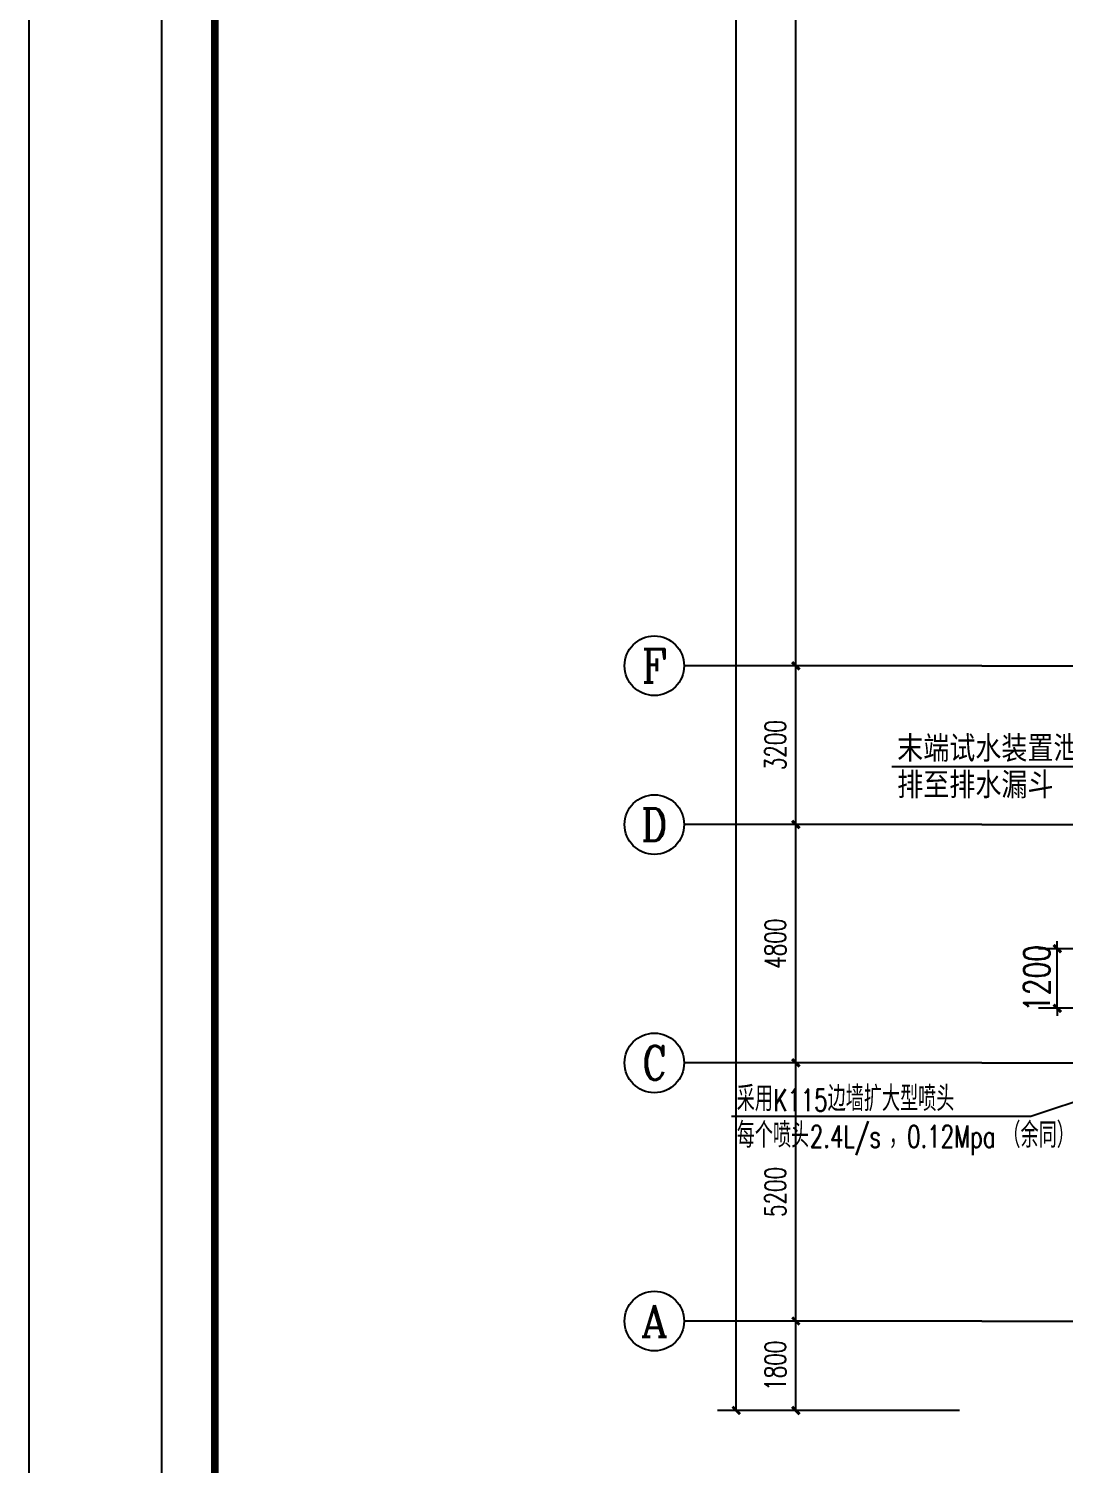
# Model space of a CAD drawing. Extents: x 0 to 2838408, y -923048 to 203859.
# Drawn here: x 2660058 to 2680921, y -410060 to -381143 of the extents above; entities that cross this region are included whole.
import ezdxf
from ezdxf.enums import TextEntityAlignment as Align

# ---------------------------------------------------------------- set-up
doc = ezdxf.new("R2010")
doc.units = 0
doc.header["$LTSCALE"] = 1000
for name, color, linetype in [('AXIS', 3, 'Continuous'), ('AXIS_TEXT', 7, 'Continuous'), ('BTTK', 7, 'Continuous'), ('DIM_喷淋', 3, 'Continuous'), ('DIM_废水', 3, 'Continuous'), ('DOTE', 8, 'Continuous'), ('PUB_TITLE', 4, 'Continuous'), ('TWT_DIM', 3, 'Continuous'), ('XREF', 8, 'Continuous')]:
    doc.layers.add(name, color=color, linetype=linetype)
doc.styles.add('_TCH_AXIS', font='COMPLEX', dxfattribs={"bigfont": 'GBCBIG'})
doc.styles.add('_TCH_DIM', font='SIMPLEX', dxfattribs={"bigfont": 'GBCBIG'})
doc.styles.add('_TCH_DIM_T3', font='SIMPLEX', dxfattribs={"width": 0.75, "bigfont": 'HZTXT'})
doc.styles.add('A_DIM_T3', font='SIMPLEX', dxfattribs={"width": 0.7, "bigfont": 'HZ'})
doc.styles.add('COMPLEX', font='COMPLEX')
doc.styles.add('HZ(TK)', font='geniso.shx', dxfattribs={"width": 0.9, "bigfont": 'hztxt.shx'})
doc.styles.get("Standard").update_dxf_attribs({"font": 'geniso.shx', "bigfont": 'hztxt.shx'})
doc.dimstyles.new('_TCH_ARCH&&150', dxfattribs={"dimtxt": 420, "dimasz": 150, "dimexe": 375, "dimexo": 450, "dimgap": 202.5, "dimtad": 1, "dimdec": 0, "dimzin": 0, "dimdsep": 46, "dimtxsty": 'A_DIM_T3', "dimblk": 'ARCHTICK', "dimcen": 0.09, "dimclrt": 7, "dimazin": 2, "dimtfac": 1, "dimtdec": 0, "dimtix": 1, "dimtmove": 2, "dimatfit": 3, "dimfxl": 150, "dimtolj": 1, "dimtzin": 0, "dimarcsym": 0})
doc.dimstyles.new('_TWT_ARCH&&150', dxfattribs={"dimtxt": 525, "dimasz": 150, "dimexe": 375, "dimexo": 450, "dimgap": 150, "dimtad": 1, "dimdec": 0, "dimzin": 0, "dimdsep": 46, "dimtxsty": '_TCH_DIM_T3', "dimblk": 'ARCHTICK', "dimcen": 0.09, "dimclrt": 7, "dimazin": 2, "dimtfac": 1, "dimtdec": 0, "dimtix": 1, "dimtmove": 2, "dimatfit": 3, "dimfxl": 1, "dimtolj": 1, "dimtzin": 0, "dimarcsym": 0})

# ---------------------------------------------------------------- blocks, each defined once
blk = doc.blocks.new('vhtemplate_2020年新竖式图框_A0')
at = {"layer": 'PUB_TITLE', "color": 7}
blk.add_lwpolyline([(0, 0), (1189, 0), (1189, 841), (0, 841)], close=True, dxfattribs=at)
at = {"layer": 'PUB_TITLE', "const_width": 1}
blk.add_lwpolyline([(25, 10), (1179, 10), (1179, 831), (25, 831)], close=True, dxfattribs=at)
at = {"layer": 'BTTK', "color": 4, "style": 'HZ(TK)', "width": 0.9}
for tag, p in [('合作单位_001', (1143.83, 741.44)), ('建设单位_001', (1143.85, 207.44)), ('工程名称_001', (1143.62, 174.44)), ('子项名称_001', (1153.71, 157.94)), ('图纸名称_001', (1143.45, 138.94))]:
    blk.add_attdef(tag, p, '', height=3.5, dxfattribs=at)
for tag, p in [('注册证书号', (1156.5, 309.01)), ('注册印章号', (1156.5, 301.01)), ('设计号', (1154, 193)), ('图别', (1137.75, 34)), ('图号', (1170.25, 34)), ('版本号', (1137.75, 26)), ('日期', (1170.25, 26))]:
    blk.add_attdef(tag, text='', height=3.5, dxfattribs=at).set_placement(p, align=Align.MIDDLE)
blk = doc.blocks.new('_ArchTick')
at = {"color": 0, "linetype": 'ByBlock', "const_width": 0.4}
blk.add_lwpolyline([(-0.5, -0.5), (0.5, 0.5)], dxfattribs=at)
blk = doc.blocks.new('*D66')
at = {"layer": 'AXIS', "color": 0, "lineweight": -2, "transparency": 16777216}
for p, q in [((2342767, -329375), (2337892, -329375)), ((2338267, -408975), (2338267, -329375)), ((2342767, -408975), (2337892, -408975))]:
    blk.add_line(p, q, dxfattribs=at)
at = {"layer": 'Defpoints', "color": 0, "transparency": 16777216}
for p in [(2338267, -329375), (2343217, -329375), (2343217, -408975)]:
    blk.add_point(p, dxfattribs=at)
at = {"layer": 'AXIS', "color": 0, "lineweight": -2, "transparency": 16777216, "xscale": 150, "yscale": 150, "zscale": 150}
for p, rotation in [((2338267, -329375), 90), ((2338267, -408975), 270)]:
    blk.add_blockref('_ArchTick', p, dxfattribs=dict(at, rotation=rotation))
at = {"layer": 'AXIS', "color": 7, "transparency": 16777216, "insert": (2337854, -369175), "char_height": 420, "attachment_point": 5, "rotation": 90, "style": 'A_DIM_T3'}
blk.add_mtext('\\A1;79600', dxfattribs=at)
blk = doc.blocks.new('*D67')
at = {"layer": 'AXIS', "color": 0, "lineweight": -2, "transparency": 16777216}
for p, q in [((2342767, -407175), (2339092, -407175)), ((2339467, -408975), (2339467, -407175)), ((2342767, -408975), (2339092, -408975))]:
    blk.add_line(p, q, dxfattribs=at)
at = {"layer": 'Defpoints', "color": 0, "transparency": 16777216}
for p in [(2339467, -407175), (2343217, -407175), (2343217, -408975)]:
    blk.add_point(p, dxfattribs=at)
at = {"layer": 'AXIS', "color": 0, "lineweight": -2, "transparency": 16777216, "xscale": 150, "yscale": 150, "zscale": 150}
for p, rotation in [((2339467, -407175), 90), ((2339467, -408975), 270)]:
    blk.add_blockref('_ArchTick', p, dxfattribs=dict(at, rotation=rotation))
at = {"layer": 'AXIS', "color": 7, "transparency": 16777216, "insert": (2339054, -408075), "char_height": 420, "attachment_point": 5, "rotation": 90, "style": 'A_DIM_T3'}
blk.add_mtext('\\A1;1800', dxfattribs=at)
blk = doc.blocks.new('*D68')
at = {"layer": 'AXIS', "color": 0, "lineweight": -2, "transparency": 16777216}
for p, q in [((2342767, -401975), (2339092, -401975)), ((2339467, -407175), (2339467, -401975)), ((2342767, -407175), (2339092, -407175))]:
    blk.add_line(p, q, dxfattribs=at)
at = {"layer": 'Defpoints', "color": 0, "transparency": 16777216}
for p in [(2339467, -401975), (2343217, -401975), (2343217, -407175)]:
    blk.add_point(p, dxfattribs=at)
at = {"layer": 'AXIS', "color": 0, "lineweight": -2, "transparency": 16777216, "xscale": 150, "yscale": 150, "zscale": 150}
for p, rotation in [((2339467, -401975), 90), ((2339467, -407175), 270)]:
    blk.add_blockref('_ArchTick', p, dxfattribs=dict(at, rotation=rotation))
at = {"layer": 'AXIS', "color": 7, "transparency": 16777216, "insert": (2339054, -404575), "char_height": 420, "attachment_point": 5, "rotation": 90, "style": 'A_DIM_T3'}
blk.add_mtext('\\A1;5200', dxfattribs=at)
blk = doc.blocks.new('*D69')
at = {"layer": 'AXIS', "color": 0, "lineweight": -2, "transparency": 16777216}
for p, q in [((2342767, -397175), (2339092, -397175)), ((2339467, -401975), (2339467, -397175)), ((2342767, -401975), (2339092, -401975))]:
    blk.add_line(p, q, dxfattribs=at)
at = {"layer": 'Defpoints', "color": 0, "transparency": 16777216}
for p in [(2339467, -397175), (2343217, -397175), (2343217, -401975)]:
    blk.add_point(p, dxfattribs=at)
at = {"layer": 'AXIS', "color": 0, "lineweight": -2, "transparency": 16777216, "xscale": 150, "yscale": 150, "zscale": 150}
for p, rotation in [((2339467, -397175), 90), ((2339467, -401975), 270)]:
    blk.add_blockref('_ArchTick', p, dxfattribs=dict(at, rotation=rotation))
at = {"layer": 'AXIS', "color": 7, "transparency": 16777216, "insert": (2339054, -399575), "char_height": 420, "attachment_point": 5, "rotation": 90, "style": 'A_DIM_T3'}
blk.add_mtext('\\A1;4800', dxfattribs=at)
blk = doc.blocks.new('*D70')
at = {"layer": 'AXIS', "color": 0, "lineweight": -2, "transparency": 16777216}
for p, q in [((2342767, -393975), (2339092, -393975)), ((2339467, -397175), (2339467, -393975)), ((2342767, -397175), (2339092, -397175))]:
    blk.add_line(p, q, dxfattribs=at)
at = {"layer": 'Defpoints', "color": 0, "transparency": 16777216}
for p in [(2339467, -393975), (2343217, -393975), (2343217, -397175)]:
    blk.add_point(p, dxfattribs=at)
at = {"layer": 'AXIS', "color": 0, "lineweight": -2, "transparency": 16777216, "xscale": 150, "yscale": 150, "zscale": 150}
for p, rotation in [((2339467, -393975), 90), ((2339467, -397175), 270)]:
    blk.add_blockref('_ArchTick', p, dxfattribs=dict(at, rotation=rotation))
at = {"layer": 'AXIS', "color": 7, "transparency": 16777216, "insert": (2339054, -395575), "char_height": 420, "attachment_point": 5, "rotation": 90, "style": 'A_DIM_T3'}
blk.add_mtext('\\A1;3200', dxfattribs=at)
blk = doc.blocks.new('*D71')
at = {"layer": 'AXIS', "color": 0, "lineweight": -2, "transparency": 16777216}
for p, q in [((2342767, -344375), (2339092, -344375)), ((2339467, -393975), (2339467, -344375)), ((2342767, -393975), (2339092, -393975))]:
    blk.add_line(p, q, dxfattribs=at)
at = {"layer": 'Defpoints', "color": 0, "transparency": 16777216}
for p in [(2339467, -344375), (2343217, -344375), (2343217, -393975)]:
    blk.add_point(p, dxfattribs=at)
at = {"layer": 'AXIS', "color": 0, "lineweight": -2, "transparency": 16777216, "xscale": 150, "yscale": 150, "zscale": 150}
for p, rotation in [((2339467, -344375), 90), ((2339467, -393975), 270)]:
    blk.add_blockref('_ArchTick', p, dxfattribs=dict(at, rotation=rotation))
at = {"layer": 'AXIS', "color": 7, "transparency": 16777216, "insert": (2339054, -369175), "char_height": 420, "attachment_point": 5, "rotation": 90, "style": 'A_DIM_T3'}
blk.add_mtext('\\A1;49600', dxfattribs=at)
blk = doc.blocks.new('*D130')
at = {"layer": 'AXIS', "color": 0, "lineweight": -2, "transparency": 16777216}
for p, q in [((2342767, -329375), (2337892, -329375)), ((2338267, -408975), (2338267, -329375)), ((2342767, -408975), (2337892, -408975))]:
    blk.add_line(p, q, dxfattribs=at)
at = {"layer": 'Defpoints', "color": 0, "transparency": 16777216}
for p in [(2338267, -329375), (2343217, -329375), (2343217, -408975)]:
    blk.add_point(p, dxfattribs=at)
at = {"layer": 'AXIS', "color": 0, "lineweight": -2, "transparency": 16777216, "xscale": 150, "yscale": 150, "zscale": 150}
for p, rotation in [((2338267, -329375), 90), ((2338267, -408975), 270)]:
    blk.add_blockref('_ArchTick', p, dxfattribs=dict(at, rotation=rotation))
at = {"layer": 'AXIS', "color": 7, "transparency": 16777216, "insert": (2337854, -369175), "char_height": 420, "attachment_point": 5, "rotation": 90, "style": 'A_DIM_T3'}
blk.add_mtext('\\A1;79600', dxfattribs=at)
blk = doc.blocks.new('*D131')
at = {"layer": 'AXIS', "color": 0, "lineweight": -2, "transparency": 16777216}
for p, q in [((2342767, -407175), (2339092, -407175)), ((2339467, -408975), (2339467, -407175)), ((2342767, -408975), (2339092, -408975))]:
    blk.add_line(p, q, dxfattribs=at)
at = {"layer": 'Defpoints', "color": 0, "transparency": 16777216}
for p in [(2339467, -407175), (2343217, -407175), (2343217, -408975)]:
    blk.add_point(p, dxfattribs=at)
at = {"layer": 'AXIS', "color": 0, "lineweight": -2, "transparency": 16777216, "xscale": 150, "yscale": 150, "zscale": 150}
for p, rotation in [((2339467, -407175), 90), ((2339467, -408975), 270)]:
    blk.add_blockref('_ArchTick', p, dxfattribs=dict(at, rotation=rotation))
at = {"layer": 'AXIS', "color": 7, "transparency": 16777216, "insert": (2339054, -408075), "char_height": 420, "attachment_point": 5, "rotation": 90, "style": 'A_DIM_T3'}
blk.add_mtext('\\A1;1800', dxfattribs=at)
blk = doc.blocks.new('*D132')
at = {"layer": 'AXIS', "color": 0, "lineweight": -2, "transparency": 16777216}
for p, q in [((2342767, -401975), (2339092, -401975)), ((2339467, -407175), (2339467, -401975)), ((2342767, -407175), (2339092, -407175))]:
    blk.add_line(p, q, dxfattribs=at)
at = {"layer": 'Defpoints', "color": 0, "transparency": 16777216}
for p in [(2339467, -401975), (2343217, -401975), (2343217, -407175)]:
    blk.add_point(p, dxfattribs=at)
at = {"layer": 'AXIS', "color": 0, "lineweight": -2, "transparency": 16777216, "xscale": 150, "yscale": 150, "zscale": 150}
for p, rotation in [((2339467, -401975), 90), ((2339467, -407175), 270)]:
    blk.add_blockref('_ArchTick', p, dxfattribs=dict(at, rotation=rotation))
at = {"layer": 'AXIS', "color": 7, "transparency": 16777216, "insert": (2339054, -404575), "char_height": 420, "attachment_point": 5, "rotation": 90, "style": 'A_DIM_T3'}
blk.add_mtext('\\A1;5200', dxfattribs=at)
blk = doc.blocks.new('*D133')
at = {"layer": 'AXIS', "color": 0, "lineweight": -2, "transparency": 16777216}
for p, q in [((2342767, -397175), (2339092, -397175)), ((2339467, -401975), (2339467, -397175)), ((2342767, -401975), (2339092, -401975))]:
    blk.add_line(p, q, dxfattribs=at)
at = {"layer": 'Defpoints', "color": 0, "transparency": 16777216}
for p in [(2339467, -397175), (2343217, -397175), (2343217, -401975)]:
    blk.add_point(p, dxfattribs=at)
at = {"layer": 'AXIS', "color": 0, "lineweight": -2, "transparency": 16777216, "xscale": 150, "yscale": 150, "zscale": 150}
for p, rotation in [((2339467, -397175), 90), ((2339467, -401975), 270)]:
    blk.add_blockref('_ArchTick', p, dxfattribs=dict(at, rotation=rotation))
at = {"layer": 'AXIS', "color": 7, "transparency": 16777216, "insert": (2339054, -399575), "char_height": 420, "attachment_point": 5, "rotation": 90, "style": 'A_DIM_T3'}
blk.add_mtext('\\A1;4800', dxfattribs=at)
blk = doc.blocks.new('*D134')
at = {"layer": 'AXIS', "color": 0, "lineweight": -2, "transparency": 16777216}
for p, q in [((2342767, -393975), (2339092, -393975)), ((2339467, -397175), (2339467, -393975)), ((2342767, -397175), (2339092, -397175))]:
    blk.add_line(p, q, dxfattribs=at)
at = {"layer": 'Defpoints', "color": 0, "transparency": 16777216}
for p in [(2339467, -393975), (2343217, -393975), (2343217, -397175)]:
    blk.add_point(p, dxfattribs=at)
at = {"layer": 'AXIS', "color": 0, "lineweight": -2, "transparency": 16777216, "xscale": 150, "yscale": 150, "zscale": 150}
for p, rotation in [((2339467, -393975), 90), ((2339467, -397175), 270)]:
    blk.add_blockref('_ArchTick', p, dxfattribs=dict(at, rotation=rotation))
at = {"layer": 'AXIS', "color": 7, "transparency": 16777216, "insert": (2339054, -395575), "char_height": 420, "attachment_point": 5, "rotation": 90, "style": 'A_DIM_T3'}
blk.add_mtext('\\A1;3200', dxfattribs=at)
blk = doc.blocks.new('*D135')
at = {"layer": 'AXIS', "color": 0, "lineweight": -2, "transparency": 16777216}
for p, q in [((2342767, -344375), (2339092, -344375)), ((2339467, -393975), (2339467, -344375)), ((2342767, -393975), (2339092, -393975))]:
    blk.add_line(p, q, dxfattribs=at)
at = {"layer": 'Defpoints', "color": 0, "transparency": 16777216}
for p in [(2339467, -344375), (2343217, -344375), (2343217, -393975)]:
    blk.add_point(p, dxfattribs=at)
at = {"layer": 'AXIS', "color": 0, "lineweight": -2, "transparency": 16777216, "xscale": 150, "yscale": 150, "zscale": 150}
for p, rotation in [((2339467, -344375), 90), ((2339467, -393975), 270)]:
    blk.add_blockref('_ArchTick', p, dxfattribs=dict(at, rotation=rotation))
at = {"layer": 'AXIS', "color": 7, "transparency": 16777216, "insert": (2339054, -369175), "char_height": 420, "attachment_point": 5, "rotation": 90, "style": 'A_DIM_T3'}
blk.add_mtext('\\A1;49600', dxfattribs=at)
blk = doc.blocks.new('*D194')
at = {"layer": 'AXIS', "color": 0, "lineweight": -2, "transparency": 16777216}
for p, q in [((2342767, -329375), (2337892, -329375)), ((2338267, -408975), (2338267, -329375)), ((2342767, -408975), (2337892, -408975))]:
    blk.add_line(p, q, dxfattribs=at)
at = {"layer": 'Defpoints', "color": 0, "transparency": 16777216}
for p in [(2338267, -329375), (2343217, -329375), (2343217, -408975)]:
    blk.add_point(p, dxfattribs=at)
at = {"layer": 'AXIS', "color": 0, "lineweight": -2, "transparency": 16777216, "xscale": 150, "yscale": 150, "zscale": 150}
for p, rotation in [((2338267, -329375), 90), ((2338267, -408975), 270)]:
    blk.add_blockref('_ArchTick', p, dxfattribs=dict(at, rotation=rotation))
at = {"layer": 'AXIS', "color": 7, "transparency": 16777216, "insert": (2337854, -369175), "char_height": 420, "attachment_point": 5, "rotation": 90, "style": 'A_DIM_T3'}
blk.add_mtext('\\A1;79600', dxfattribs=at)
blk = doc.blocks.new('*D195')
at = {"layer": 'AXIS', "color": 0, "lineweight": -2, "transparency": 16777216}
for p, q in [((2342767, -407175), (2339092, -407175)), ((2339467, -408975), (2339467, -407175)), ((2342767, -408975), (2339092, -408975))]:
    blk.add_line(p, q, dxfattribs=at)
at = {"layer": 'Defpoints', "color": 0, "transparency": 16777216}
for p in [(2339467, -407175), (2343217, -407175), (2343217, -408975)]:
    blk.add_point(p, dxfattribs=at)
at = {"layer": 'AXIS', "color": 0, "lineweight": -2, "transparency": 16777216, "xscale": 150, "yscale": 150, "zscale": 150}
for p, rotation in [((2339467, -407175), 90), ((2339467, -408975), 270)]:
    blk.add_blockref('_ArchTick', p, dxfattribs=dict(at, rotation=rotation))
at = {"layer": 'AXIS', "color": 7, "transparency": 16777216, "insert": (2339054, -408075), "char_height": 420, "attachment_point": 5, "rotation": 90, "style": 'A_DIM_T3'}
blk.add_mtext('\\A1;1800', dxfattribs=at)
blk = doc.blocks.new('*D196')
at = {"layer": 'AXIS', "color": 0, "lineweight": -2, "transparency": 16777216}
for p, q in [((2342767, -401975), (2339092, -401975)), ((2339467, -407175), (2339467, -401975)), ((2342767, -407175), (2339092, -407175))]:
    blk.add_line(p, q, dxfattribs=at)
at = {"layer": 'Defpoints', "color": 0, "transparency": 16777216}
for p in [(2339467, -401975), (2343217, -401975), (2343217, -407175)]:
    blk.add_point(p, dxfattribs=at)
at = {"layer": 'AXIS', "color": 0, "lineweight": -2, "transparency": 16777216, "xscale": 150, "yscale": 150, "zscale": 150}
for p, rotation in [((2339467, -401975), 90), ((2339467, -407175), 270)]:
    blk.add_blockref('_ArchTick', p, dxfattribs=dict(at, rotation=rotation))
at = {"layer": 'AXIS', "color": 7, "transparency": 16777216, "insert": (2339054, -404575), "char_height": 420, "attachment_point": 5, "rotation": 90, "style": 'A_DIM_T3'}
blk.add_mtext('\\A1;5200', dxfattribs=at)
blk = doc.blocks.new('*D197')
at = {"layer": 'AXIS', "color": 0, "lineweight": -2, "transparency": 16777216}
for p, q in [((2342767, -397175), (2339092, -397175)), ((2339467, -401975), (2339467, -397175)), ((2342767, -401975), (2339092, -401975))]:
    blk.add_line(p, q, dxfattribs=at)
at = {"layer": 'Defpoints', "color": 0, "transparency": 16777216}
for p in [(2339467, -397175), (2343217, -397175), (2343217, -401975)]:
    blk.add_point(p, dxfattribs=at)
at = {"layer": 'AXIS', "color": 0, "lineweight": -2, "transparency": 16777216, "xscale": 150, "yscale": 150, "zscale": 150}
for p, rotation in [((2339467, -397175), 90), ((2339467, -401975), 270)]:
    blk.add_blockref('_ArchTick', p, dxfattribs=dict(at, rotation=rotation))
at = {"layer": 'AXIS', "color": 7, "transparency": 16777216, "insert": (2339054, -399575), "char_height": 420, "attachment_point": 5, "rotation": 90, "style": 'A_DIM_T3'}
blk.add_mtext('\\A1;4800', dxfattribs=at)
blk = doc.blocks.new('*D198')
at = {"layer": 'AXIS', "color": 0, "lineweight": -2, "transparency": 16777216}
for p, q in [((2342767, -393975), (2339092, -393975)), ((2339467, -397175), (2339467, -393975)), ((2342767, -397175), (2339092, -397175))]:
    blk.add_line(p, q, dxfattribs=at)
at = {"layer": 'Defpoints', "color": 0, "transparency": 16777216}
for p in [(2339467, -393975), (2343217, -393975), (2343217, -397175)]:
    blk.add_point(p, dxfattribs=at)
at = {"layer": 'AXIS', "color": 0, "lineweight": -2, "transparency": 16777216, "xscale": 150, "yscale": 150, "zscale": 150}
for p, rotation in [((2339467, -393975), 90), ((2339467, -397175), 270)]:
    blk.add_blockref('_ArchTick', p, dxfattribs=dict(at, rotation=rotation))
at = {"layer": 'AXIS', "color": 7, "transparency": 16777216, "insert": (2339054, -395575), "char_height": 420, "attachment_point": 5, "rotation": 90, "style": 'A_DIM_T3'}
blk.add_mtext('\\A1;3200', dxfattribs=at)
blk = doc.blocks.new('*D199')
at = {"layer": 'AXIS', "color": 0, "lineweight": -2, "transparency": 16777216}
for p, q in [((2342767, -344375), (2339092, -344375)), ((2339467, -393975), (2339467, -344375)), ((2342767, -393975), (2339092, -393975))]:
    blk.add_line(p, q, dxfattribs=at)
at = {"layer": 'Defpoints', "color": 0, "transparency": 16777216}
for p in [(2339467, -344375), (2343217, -344375), (2343217, -393975)]:
    blk.add_point(p, dxfattribs=at)
at = {"layer": 'AXIS', "color": 0, "lineweight": -2, "transparency": 16777216, "xscale": 150, "yscale": 150, "zscale": 150}
for p, rotation in [((2339467, -344375), 90), ((2339467, -393975), 270)]:
    blk.add_blockref('_ArchTick', p, dxfattribs=dict(at, rotation=rotation))
at = {"layer": 'AXIS', "color": 7, "transparency": 16777216, "insert": (2339054, -369175), "char_height": 420, "attachment_point": 5, "rotation": 90, "style": 'A_DIM_T3'}
blk.add_mtext('\\A1;49600', dxfattribs=at)
blk = doc.blocks.new('_AXISO')
at = {"color": 0}
blk.add_circle((0, 0), 0.5, dxfattribs=at)
at = {"layer": 'AXIS_TEXT', "color": 0, "style": 'COMPLEX', "width": 1.041667}
blk.add_attdef('A', text='', height=0.56, dxfattribs=at).set_placement((-0.25, -0.28), (0.25, -0.28), align=Align.FIT)
blk = doc.blocks.new('*D258')
at = {"layer": 'AXIS', "color": 0, "lineweight": -2, "transparency": 16777216}
for p, q in [((2342767, -329375), (2337892, -329375)), ((2338267, -408975), (2338267, -329375)), ((2342767, -408975), (2337892, -408975))]:
    blk.add_line(p, q, dxfattribs=at)
at = {"layer": 'Defpoints', "color": 0, "transparency": 16777216}
for p in [(2338267, -329375), (2343217, -329375), (2343217, -408975)]:
    blk.add_point(p, dxfattribs=at)
at = {"layer": 'AXIS', "color": 0, "lineweight": -2, "transparency": 16777216, "xscale": 150, "yscale": 150, "zscale": 150}
for p, rotation in [((2338267, -329375), 90), ((2338267, -408975), 270)]:
    blk.add_blockref('_ArchTick', p, dxfattribs=dict(at, rotation=rotation))
at = {"layer": 'AXIS', "color": 7, "transparency": 16777216, "insert": (2337854, -369175), "char_height": 420, "attachment_point": 5, "rotation": 90, "style": 'A_DIM_T3'}
blk.add_mtext('\\A1;79600', dxfattribs=at)
blk = doc.blocks.new('*D259')
at = {"layer": 'AXIS', "color": 0, "lineweight": -2, "transparency": 16777216}
for p, q in [((2342767, -407175), (2339092, -407175)), ((2339467, -408975), (2339467, -407175)), ((2342767, -408975), (2339092, -408975))]:
    blk.add_line(p, q, dxfattribs=at)
at = {"layer": 'Defpoints', "color": 0, "transparency": 16777216}
for p in [(2339467, -407175), (2343217, -407175), (2343217, -408975)]:
    blk.add_point(p, dxfattribs=at)
at = {"layer": 'AXIS', "color": 0, "lineweight": -2, "transparency": 16777216, "xscale": 150, "yscale": 150, "zscale": 150}
for p, rotation in [((2339467, -407175), 90), ((2339467, -408975), 270)]:
    blk.add_blockref('_ArchTick', p, dxfattribs=dict(at, rotation=rotation))
at = {"layer": 'AXIS', "color": 7, "transparency": 16777216, "insert": (2339054, -408075), "char_height": 420, "attachment_point": 5, "rotation": 90, "style": 'A_DIM_T3'}
blk.add_mtext('\\A1;1800', dxfattribs=at)
blk = doc.blocks.new('*D260')
at = {"layer": 'AXIS', "color": 0, "lineweight": -2, "transparency": 16777216}
for p, q in [((2342767, -401975), (2339092, -401975)), ((2339467, -407175), (2339467, -401975)), ((2342767, -407175), (2339092, -407175))]:
    blk.add_line(p, q, dxfattribs=at)
at = {"layer": 'Defpoints', "color": 0, "transparency": 16777216}
for p in [(2339467, -401975), (2343217, -401975), (2343217, -407175)]:
    blk.add_point(p, dxfattribs=at)
at = {"layer": 'AXIS', "color": 0, "lineweight": -2, "transparency": 16777216, "xscale": 150, "yscale": 150, "zscale": 150}
for p, rotation in [((2339467, -401975), 90), ((2339467, -407175), 270)]:
    blk.add_blockref('_ArchTick', p, dxfattribs=dict(at, rotation=rotation))
at = {"layer": 'AXIS', "color": 7, "transparency": 16777216, "insert": (2339054, -404575), "char_height": 420, "attachment_point": 5, "rotation": 90, "style": 'A_DIM_T3'}
blk.add_mtext('\\A1;5200', dxfattribs=at)
blk = doc.blocks.new('*D261')
at = {"layer": 'AXIS', "color": 0, "lineweight": -2, "transparency": 16777216}
for p, q in [((2342767, -397175), (2339092, -397175)), ((2339467, -401975), (2339467, -397175)), ((2342767, -401975), (2339092, -401975))]:
    blk.add_line(p, q, dxfattribs=at)
at = {"layer": 'Defpoints', "color": 0, "transparency": 16777216}
for p in [(2339467, -397175), (2343217, -397175), (2343217, -401975)]:
    blk.add_point(p, dxfattribs=at)
at = {"layer": 'AXIS', "color": 0, "lineweight": -2, "transparency": 16777216, "xscale": 150, "yscale": 150, "zscale": 150}
for p, rotation in [((2339467, -397175), 90), ((2339467, -401975), 270)]:
    blk.add_blockref('_ArchTick', p, dxfattribs=dict(at, rotation=rotation))
at = {"layer": 'AXIS', "color": 7, "transparency": 16777216, "insert": (2339054, -399575), "char_height": 420, "attachment_point": 5, "rotation": 90, "style": 'A_DIM_T3'}
blk.add_mtext('\\A1;4800', dxfattribs=at)
blk = doc.blocks.new('*D262')
at = {"layer": 'AXIS', "color": 0, "lineweight": -2, "transparency": 16777216}
for p, q in [((2342767, -393975), (2339092, -393975)), ((2339467, -397175), (2339467, -393975)), ((2342767, -397175), (2339092, -397175))]:
    blk.add_line(p, q, dxfattribs=at)
at = {"layer": 'Defpoints', "color": 0, "transparency": 16777216}
for p in [(2339467, -393975), (2343217, -393975), (2343217, -397175)]:
    blk.add_point(p, dxfattribs=at)
at = {"layer": 'AXIS', "color": 0, "lineweight": -2, "transparency": 16777216, "xscale": 150, "yscale": 150, "zscale": 150}
for p, rotation in [((2339467, -393975), 90), ((2339467, -397175), 270)]:
    blk.add_blockref('_ArchTick', p, dxfattribs=dict(at, rotation=rotation))
at = {"layer": 'AXIS', "color": 7, "transparency": 16777216, "insert": (2339054, -395575), "char_height": 420, "attachment_point": 5, "rotation": 90, "style": 'A_DIM_T3'}
blk.add_mtext('\\A1;3200', dxfattribs=at)
blk = doc.blocks.new('*D263')
at = {"layer": 'AXIS', "color": 0, "lineweight": -2, "transparency": 16777216}
for p, q in [((2342767, -344375), (2339092, -344375)), ((2339467, -393975), (2339467, -344375)), ((2342767, -393975), (2339092, -393975))]:
    blk.add_line(p, q, dxfattribs=at)
at = {"layer": 'Defpoints', "color": 0, "transparency": 16777216}
for p in [(2339467, -344375), (2343217, -344375), (2343217, -393975)]:
    blk.add_point(p, dxfattribs=at)
at = {"layer": 'AXIS', "color": 0, "lineweight": -2, "transparency": 16777216, "xscale": 150, "yscale": 150, "zscale": 150}
for p, rotation in [((2339467, -344375), 90), ((2339467, -393975), 270)]:
    blk.add_blockref('_ArchTick', p, dxfattribs=dict(at, rotation=rotation))
at = {"layer": 'AXIS', "color": 7, "transparency": 16777216, "insert": (2339054, -369175), "char_height": 420, "attachment_point": 5, "rotation": 90, "style": 'A_DIM_T3'}
blk.add_mtext('\\A1;49600', dxfattribs=at)
blk = doc.blocks.new('*D1720')
at = {"layer": 'Defpoints', "color": 0, "linetype": 'ByBlock', "transparency": 16777216}
for p in [(2680780, -399675), (2682263, -399675), (2682263, -400875)]:
    blk.add_point(p, dxfattribs=at)
at = {"layer": 'TWT_DIM', "color": 0, "linetype": 'ByBlock', "lineweight": -2, "transparency": 16777216}
for p, q in [((2680780, -399675), (2680780, -399525)), ((2681813, -399675), (2680405, -399675)), ((2680780, -400875), (2680780, -399675)), ((2681813, -400875), (2680405, -400875)), ((2680780, -400875), (2680780, -401025))]:
    blk.add_line(p, q, dxfattribs=at)
at = {"layer": 'TWT_DIM', "color": 0, "linetype": 'ByBlock', "lineweight": -2, "transparency": 16777216, "xscale": 150, "yscale": 150, "zscale": 150}
for p, rotation in [((2680780, -399675), 270), ((2680780, -400875), 90)]:
    blk.add_blockref('_ArchTick', p, dxfattribs=dict(at, rotation=rotation))
at = {"layer": 'TWT_DIM', "color": 7, "linetype": 'ByBlock', "transparency": 16777216, "insert": (2680367, -400275), "char_height": 525, "attachment_point": 5, "rotation": 90, "style": '_TCH_DIM_T3'}
blk.add_mtext('\\A1;1200', dxfattribs=at)
blk = doc.blocks.new('2F1')
at = {"layer": 'AXIS'}
for p, q in [((2343216.7, -393975.2), (2337216.7, -393975.2)), ((2343216.7, -397175.2), (2337216.7, -397175.2)), ((2343216.7, -401975.2), (2337216.7, -401975.2)), ((2343216.7, -407175.2), (2337216.7, -407175.2))]:
    blk.add_line(p, q, dxfattribs=at)
at = {"layer": 'Defpoints', "color": 250}
blk.add_lwpolyline([(2326685.8, -431620.4), (2468623.3, -431620.4), (2468623.3, -358503.6), (2326685.8, -358503.6)], close=True, dxfattribs=at)
at = {"layer": 'DOTE'}
for p, q in [((2343216.7, -393975.2), (2364264.3, -393975.2)), ((2343216.7, -397175.2), (2453916.7, -397175.2)), ((2343216.7, -401975.2), (2453916.7, -401975.2)), ((2343216.7, -407175.2), (2453916.7, -407175.2)), ((2343216.7, -407175.2), (2453916.7, -407175.2))]:
    blk.add_line(p, q, dxfattribs=at)
at = {"layer": 'AXIS'}
ref = blk.add_blockref('_AXISO', (2336616.7, -393975.2), dxfattribs=dict(at, xscale=1200, yscale=1200, zscale=1200))
ref.add_attrib('A', 'F', dxfattribs={"layer": 'AXIS_TEXT', "height": 668.2, "style": '_TCH_AXIS'}).set_placement((2336362.2, -394309.3), (2336871.3, -394309.3), align=Align.FIT)
ref = blk.add_blockref('_AXISO', (2336616.7, -397175.2), dxfattribs=dict(at, xscale=1200, yscale=1200, zscale=1200))
ref.add_attrib('A', 'D', dxfattribs={"layer": 'AXIS_TEXT', "height": 652.9, "style": '_TCH_AXIS'}).set_placement((2336352.5, -397501.7), (2336881, -397501.7), align=Align.FIT)
ref = blk.add_blockref('_AXISO', (2336616.7, -401975.2), dxfattribs=dict(at, xscale=1200, yscale=1200, zscale=1200))
ref.add_attrib('A', 'C', dxfattribs={"layer": 'AXIS_TEXT', "height": 683.5, "style": '_TCH_AXIS'}).set_placement((2336372.6, -402317), (2336860.9, -402317), align=Align.FIT)
ref = blk.add_blockref('_AXISO', (2336616.7, -407175.2), dxfattribs=dict(at, xscale=1200, yscale=1200, zscale=1200))
ref.add_attrib('A', 'A', dxfattribs={"layer": 'AXIS_TEXT', "height": 637.8, "style": '_TCH_AXIS'}).set_placement((2336343.4, -407494.1), (2336890.1, -407494.1), align=Align.FIT)
for p1, p2, distance, picture, middle in [((2343216.7, -408975.2), (2343216.7, -329375.2), 4950, '*D66', (2337854.2, -369175.2)), ((2343216.7, -408975.2), (2343216.7, -329375.2), 4950, '*D130', (2337854.2, -369175.2)), ((2343216.7, -408975.2), (2343216.7, -329375.2), 4950, '*D194', (2337854.2, -369175.2)), ((2343216.7, -408975.2), (2343216.7, -329375.2), 4950, '*D258', (2337854.2, -369175.2)), ((2343216.7, -393975.2), (2343216.7, -344375.2), 3750, '*D71', (2339054.2, -369175.2)), ((2343216.7, -393975.2), (2343216.7, -344375.2), 3750, '*D135', (2339054.2, -369175.2)), ((2343216.7, -393975.2), (2343216.7, -344375.2), 3750, '*D199', (2339054.2, -369175.2)), ((2343216.7, -393975.2), (2343216.7, -344375.2), 3750, '*D263', (2339054.2, -369175.2)), ((2343216.7, -397175.2), (2343216.7, -393975.2), 3750, '*D70', (2339054.2, -395575.2)), ((2343216.7, -397175.2), (2343216.7, -393975.2), 3750, '*D134', (2339054.2, -395575.2)), ((2343216.7, -397175.2), (2343216.7, -393975.2), 3750, '*D198', (2339054.2, -395575.2)), ((2343216.7, -397175.2), (2343216.7, -393975.2), 3750, '*D262', (2339054.2, -395575.2)), ((2343216.7, -401975.2), (2343216.7, -397175.2), 3750, '*D69', (2339054.2, -399575.2)), ((2343216.7, -401975.2), (2343216.7, -397175.2), 3750, '*D133', (2339054.2, -399575.2)), ((2343216.7, -401975.2), (2343216.7, -397175.2), 3750, '*D197', (2339054.2, -399575.2)), ((2343216.7, -401975.2), (2343216.7, -397175.2), 3750, '*D261', (2339054.2, -399575.2)), ((2343216.7, -407175.2), (2343216.7, -401975.2), 3750, '*D68', (2339054.2, -404575.2)), ((2343216.7, -407175.2), (2343216.7, -401975.2), 3750, '*D132', (2339054.2, -404575.2)), ((2343216.7, -407175.2), (2343216.7, -401975.2), 3750, '*D196', (2339054.2, -404575.2)), ((2343216.7, -407175.2), (2343216.7, -401975.2), 3750, '*D260', (2339054.2, -404575.2)), ((2343216.7, -408975.2), (2343216.7, -407175.2), 3750, '*D67', (2339054.2, -408075.2)), ((2343216.7, -408975.2), (2343216.7, -407175.2), 3750, '*D131', (2339054.2, -408075.2)), ((2343216.7, -408975.2), (2343216.7, -407175.2), 3750, '*D195', (2339054.2, -408075.2)), ((2343216.7, -408975.2), (2343216.7, -407175.2), 3750, '*D259', (2339054.2, -408075.2))]:
    dim = blk.add_aligned_dim(p1=p1, p2=p2, distance=distance, dimstyle='_TCH_ARCH&&150', dxfattribs=at)
    dim.commit()
    dim.dimension.update_dxf_attribs({"geometry": picture, "text_midpoint": middle})

msp = doc.modelspace()

# ---------------------------------------------------------------- linework, layer by layer
at = {"layer": 'DIM_喷淋', "linetype": 'ByBlock'}
for p, q in [((2683212.5, -402075.2), (2680250.2, -403052)), ((2680250.2, -403052), (2674217.1, -403052))]:
    msp.add_line(p, q, dxfattribs=at)
at = {"layer": 'DIM_废水', "linetype": 'ByBlock'}
msp.add_line((2681730.4, -396013.9), (2677449.2, -396013.9), dxfattribs=at)

# ---------------------------------------------------------------- block references
at = {"xscale": 150, "yscale": 150, "zscale": 150}
msp.add_blockref('vhtemplate_2020年新竖式图框_A0', (2660058, -436390.3), dxfattribs=at)
at = {"layer": 'XREF'}
msp.add_blockref('2F1', (336045.8, 0), dxfattribs=at)

# ---------------------------------------------------------------- texts
at = {"layer": 'DIM_喷淋', "color": 7, "linetype": 'ByBlock', "style": '_TCH_DIM'}
for s, height, p in [('采用', 506.38, (2674322.1, -402947)), ('边墙扩大型喷头', 506.38, (2676154.3, -402947)), ('每个喷头', 506.38, (2674322.1, -403682)), ('（余同）', 506.38, (2679675.2, -403682)), ('，', 506.4, (2677386.5, -403682))]:
    msp.add_text(s, height=height, dxfattribs=at).set_placement(p)
at = {"layer": 'DIM_喷淋', "color": 7, "linetype": 'ByBlock', "style": '_TCH_DIM', "width": 0.705882}
for s, p in [('K115', (2675059.3, -402947)), ('2.4L/s', (2675796.5, -403682)), ('0.12Mpa', (2677755.2, -403682))]:
    msp.add_text(s, height=446.25, dxfattribs=at).set_placement(p)
at = {"layer": 'DIM_废水', "color": 7, "linetype": 'ByBlock'}
for s, p in [('末端试水装置泄水', (2677554.2, -395908.9)), ('排至排水漏斗', (2677554.2, -396643.9))]:
    msp.add_text(s, height=525, dxfattribs=at).set_placement(p)

# ---------------------------------------------------------------- dimensions: what is measured, and where the dimension line sits
at = {"layer": 'TWT_DIM', "linetype": 'ByBlock'}
dim = msp.add_aligned_dim(p1=(2682262.5, -400875.2), p2=(2682262.5, -399675.2), distance=1482.7, dimstyle='_TWT_ARCH&&150', dxfattribs=at)
dim.commit()
dim.dimension.update_dxf_attribs({"geometry": '*D1720', "text_midpoint": (2680367.4, -400275.2)})

doc.saveas('drawing.dxf')
